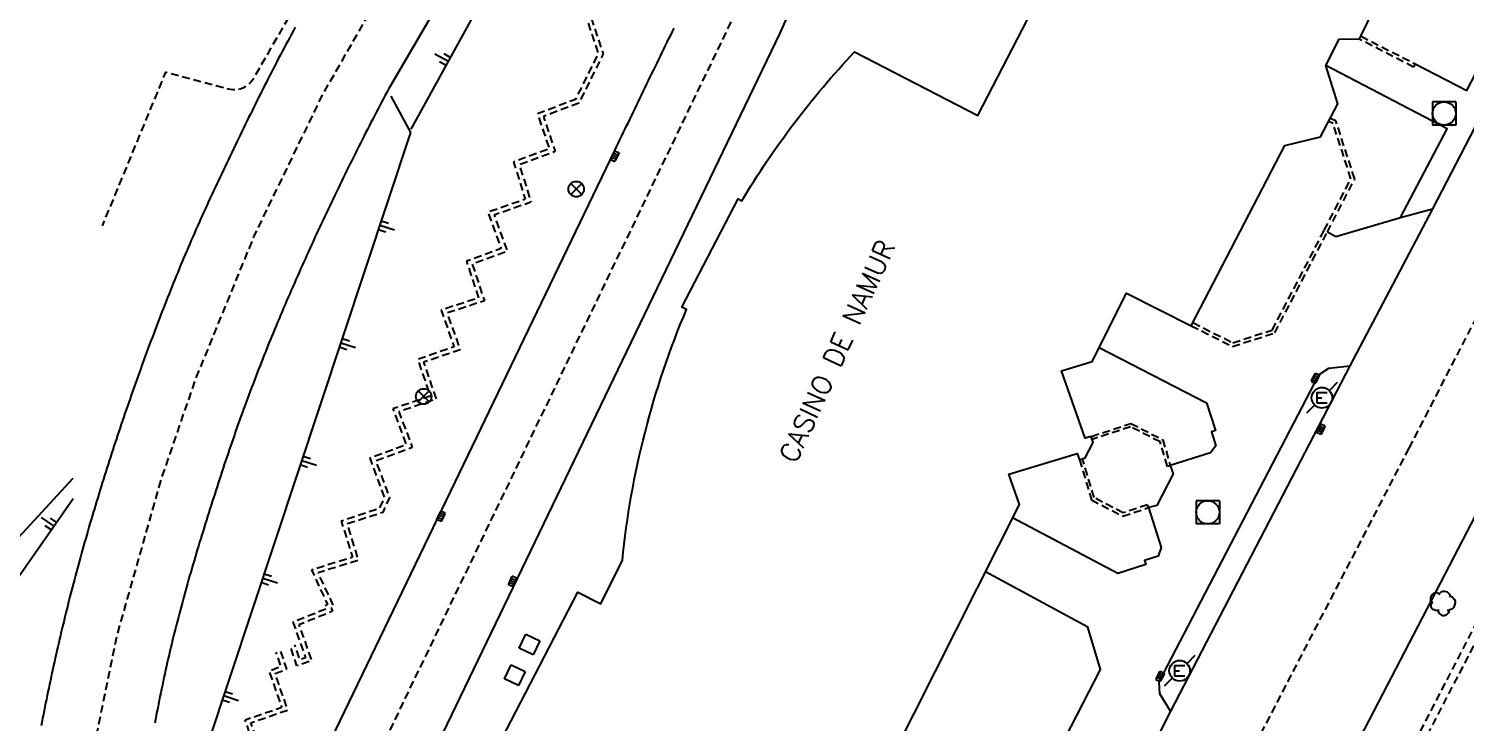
# Model space of a CAD drawing. Header units: millimetres. Extents: x 185000 to 186002, y 127000 to 128000.
# Drawn here: x 185046.5 to 185139.3, y 127461.9 to 127506.7 of the extents above; entities that cross this region are included whole.
import ezdxf
from ezdxf.enums import TextEntityAlignment as Align

# ---------------------------------------------------------------- set-up
doc = ezdxf.new("R2010")
doc.units = ezdxf.units.MM
doc.linetypes.add('DASHED', pattern=[0.75, 0.5, -0.25])
doc.layers.get('0').update_dxf_attribs({"linetype": 'CONTINUOUS'})
for name, color, linetype in [('W0001', 6, 'DASHED'), ('W0008', 7, 'CONTINUOUS'), ('W0100', 7, 'CONTINUOUS'), ('W0112', 1, 'DASHED'), ('W0211', 2, 'CONTINUOUS'), ('W0300', 7, 'CONTINUOUS'), ('W0334', 7, 'CONTINUOUS'), ('W0400', 7, 'CONTINUOUS'), ('W0420', 7, 'CONTINUOUS'), ('W0469', 7, 'CONTINUOUS'), ('W0471', 7, 'CONTINUOUS'), ('W0984', 7, 'CONTINUOUS')]:
    doc.layers.add(name, color=color, linetype=linetype)
doc.styles.get("Standard").update_dxf_attribs({"font": 'romans.shx', "width": 0.85})

# ---------------------------------------------------------------- blocks, each defined once
blk = doc.blocks.new('t112o')
at = {"color": 0, "linetype": 'Continuous'}
for p, q in [((-0.5, 0.5), (0.5, 0.5)), ((-0.5, -0.5), (-0.5, 0.5)), ((0.5, 0.5), (0.5, -0.5)), ((0.5, -0.5), (-0.5, -0.5))]:
    blk.add_line(p, q, dxfattribs=at)
blk = doc.blocks.new('T400')
for p, q in [((-0.15, 0.3), (0.15, 0.3)), ((-0.15, -0.25), (-0.15, 0.3)), ((-0.15, 0.15), (0.15, 0.15)), ((-0.15, 0), (0.15, 0)), ((0.15, 0.3), (0.15, -0.25)), ((-0.15, -0.15), (0.15, -0.15)), ((-0.15, -0.25), (-0.15, -0.3)), ((-0.15, -0.3), (0.15, -0.3)), ((0.15, -0.3), (0.15, -0.25))]:
    blk.add_line(p, q)
blk = doc.blocks.new('t211o')
at = {"color": 0, "linetype": 'Continuous'}
for p, q in [((0, 1), (0, 0)), ((-0.289, 0.5), (-0.289, 0)), ((0.289, 0.5), (0.289, 0))]:
    blk.add_line(p, q, dxfattribs=at)
blk = doc.blocks.new('T471')
for p, q in [((0.500001, 0.500001), (1.000002, 1.000002)), ((-0.333334, 0.333334), (-0.333334, -0.333334)), ((-0.333334, 0.333334), (0.333334, 0.333334)), ((-0.333334, 0), (0, 0)), ((-0.500001, -0.500001), (-1.000002, -1.000002)), ((-0.333334, -0.333334), (0.333334, -0.333334))]:
    blk.add_line(p, q)
blk.add_ellipse((0, 0), major_axis=(0.471405, 0.471405), ratio=1, start_param=5.497787144, end_param=11.780972451)
blk = doc.blocks.new('T300')
for p, q in [((-0.8, 0.514), (-0.857, 0.343)), ((-0.857, 0.343), (-0.857, 0.171)), ((-0.857, 0.171), (-0.743, 0.057)), ((-0.686, 0.629), (-0.8, 0.514)), ((-0.8, -0.057), (-0.743, 0.057)), ((-0.743, 0.057), (-0.686, 0.114)), ((-0.571, 0.686), (-0.686, 0.629)), ((-0.457, 0.686), (-0.571, 0.686)), ((-0.286, 0.629), (-0.457, 0.686)), ((-0.286, 0.629), (-0.171, 0.743)), ((-0.229, 0.571), (-0.286, 0.629)), ((-0.171, 0.743), (-0.057, 0.8)), ((-0.057, 0.8), (0.057, 0.8)), ((0.057, 0.8), (0.229, 0.743)), ((0.229, 0.743), (0.343, 0.629)), ((0.343, 0.629), (0.4, 0.514)), ((0.457, 0.457), (0.343, 0.457)), ((0.4, 0.514), (0.4, 0.457)), ((0.571, 0.4), (0.457, 0.457)), ((0.571, 0.4), (0.686, 0.286)), ((0.686, 0.286), (0.743, 0.171)), ((0.743, 0.057), (0.686, -0.171)), ((0.743, 0.171), (0.743, 0.057)), ((-0.8, -0.171), (-0.8, -0.057)), ((-0.8, -0.229), (-0.8, -0.171)), ((-0.743, -0.343), (-0.8, -0.229)), ((-0.686, -0.4), (-0.743, -0.343)), ((-0.514, -0.457), (-0.686, -0.4)), ((-0.4, -0.457), (-0.514, -0.457)), ((-0.4, -0.457), (-0.343, -0.457)), ((-0.343, -0.457), (-0.343, -0.4)), ((-0.343, -0.514), (-0.343, -0.457)), ((-0.286, -0.629), (-0.343, -0.514)), ((-0.171, -0.743), (-0.286, -0.629)), ((-0.057, -0.8), (-0.171, -0.743)), ((0.057, -0.8), (-0.057, -0.8)), ((0.171, -0.743), (0.057, -0.8)), ((0.229, -0.686), (0.171, -0.743)), ((0.286, -0.457), (0.229, -0.457)), ((0.286, -0.629), (0.229, -0.686)), ((0.457, -0.4), (0.286, -0.457)), ((0.343, -0.514), (0.286, -0.629)), ((0.343, -0.514), (0.343, -0.457)), ((0.571, -0.343), (0.457, -0.4)), ((0.629, -0.286), (0.571, -0.343)), ((0.686, -0.171), (0.629, -0.286))]:
    blk.add_line(p, q)
blk = doc.blocks.new('T420')
for p, q in [((0.75, 0.75), (-0.75, 0.75)), ((-0.75, 0.75), (-0.75, -0.75)), ((0.75, 0.75), (0.75, -0.75)), ((0.75, -0.75), (-0.75, -0.75))]:
    blk.add_line(p, q)
blk.add_ellipse((0, 0), major_axis=(-0.53, 0.53), ratio=1, start_param=3.926991, end_param=10.210176)
blk = doc.blocks.new('T469')
at = {"color": 0, "linetype": 'Continuous', "flags": 128}
for points in [[(-0.354, 0.354), (0.354, -0.354)], [(-0.354, -0.354), (0.354, 0.354)]]:
    blk.add_lwpolyline(points, dxfattribs=at)
at = {"color": 0, "linetype": 'Continuous'}
blk.add_circle((0, 0), 0.5, dxfattribs=at)

msp = doc.modelspace()

# ---------------------------------------------------------------- linework, layer by layer
at = {"layer": 'W0001', "flags": 128}
msp.add_lwpolyline([(185044.098, 127406.007), (185044.964, 127410.43), (185047.251, 127433.853), (185048.308, 127442.783), (185049.095, 127449.818), (185050.539, 127459.269), (185052.215, 127467.424), (185055.09, 127477.564), (185057.327, 127484.091), (185061.117, 127493.348), (185065.541, 127502.47), (185073.226, 127515.907), (185081.941, 127530.809), (185088.817, 127542.566), (185096.239, 127555.257), (185105.562, 127571.203), (185108.077, 127576.063), (185110.361, 127581.144), (185111.689, 127584.36), (185117.968, 127600.455), (185149.166, 127671.485, 1.007466), (185138.237, 127676.285), (185136.334, 127673.547), (185104.083, 127622.6), (185056.142, 127544.08), (185054.103, 127540.35), (185052.038, 127536.197), (185050.137, 127531.783), (185049.006, 127528.591), (185048.283, 127526.096), (185047.893, 127524.964), (185047.511, 127523.506), (185047.292, 127522.719), (185046.922, 127521.631), (185046.618, 127520.785), (185045.824, 127519.401), (185044.915, 127518.457), (185043.239, 127517.585), (185041.837, 127517.195), (185040.062, 127517.231), (185038.655, 127517.571), (185036.933, 127518.654), (185035.728, 127520.248), (185035.02, 127522.086), (185034.962, 127523.505), (185035.175, 127524.75), (185035.627, 127526.408), (185036.422, 127528.929), (185044.374, 127547.284), (185057.318, 127576.741), (185068.892, 127602.756), (185076.339, 127619.496), (185079.743, 127627.146), (185082.487, 127633.19), (185085.171, 127638.567), (185088.643, 127644.829), (185092.145, 127650.366), (185097.024, 127657.356), (185117.856, 127685.83), (185120.032, 127688.618), (185125.062, 127695.125), (185127.721, 127698.57), (185131.31, 127702.974), (185135.511, 127707.609), (185139.858, 127711.915), (185143.866, 127715.561), (185148.565, 127719.536), (185152.804, 127723.142), (185159.166, 127728.556)], format="xyb", dxfattribs=at)
msp.add_lwpolyline([(185000, 127366.939), (185006.688, 127375.664), (185034.891, 127411.518), (185038.468, 127415.777), (185055.693, 127431.845), (185062.052, 127445.182), (185069.443, 127460.529), (185075.067, 127472.204), (185081.702, 127485.979), (185086.068, 127495.041), (185089.448, 127502.06), (185093.386, 127510.22), (185096.463, 127516.367), (185098.727, 127520.532), (185101.343, 127526.2), (185106.09, 127533.071), (185111.511, 127540.017), (185116.533, 127546.169), (185149.105, 127586.139)], dxfattribs=at)
at = {"layer": 'W0001'}
msp.add_lwpolyline([(185041.249, 127293.536), (185045.033, 127302.648), (185048.999, 127311.428), (185053.514, 127320.783), (185058.732, 127331.204), (185072.89, 127358.542), (185088.224, 127385.737), (185103.311, 127417.269), (185120.216, 127449.87), (185135.653, 127479.599), (185146.438, 127500.541), (185160.666, 127527.806), (185171.501, 127548.676), (185187.705, 127579.921)], dxfattribs=at)
at = {"layer": 'W0008'}
msp.add_lwpolyline([(185175.615, 127612.431), (185181.585, 127619.714, -0.128771), (185186.304, 127623.121, -0.34304), (185197.468, 127621.014, -0.266968), (185198.297, 127612.677), (185178.513, 127574.523), (185168.217, 127554.952), (185155.943, 127531.311), (185137.153, 127495.058), (185131.817, 127484.912), (185120.242, 127462.617), (185114.974, 127452.255), (185098.177, 127419.928), (185086.943, 127393.533, -0.132663), (185080.078, 127383.814, -0.214283), (185066.276, 127380.746, -0.164748), (185053.104, 127389.085, -0.199124), (185048.205, 127405.4)], format="xyb", dxfattribs=at)
msp.add_lwpolyline([(185046.62, 127291.347), (185050.355, 127300.342), (185054.254, 127308.973), (185058.719, 127318.224), (185063.9, 127328.571), (185078.041, 127355.876), (185092.011, 127382.883), (185108.075, 127413.893), (185125.363, 127447.197), (185140.805, 127476.934), (185151.587, 127497.872), (185165.811, 127525.128), (185176.65, 127546.005), (185192.789, 127577.128)], dxfattribs=at)
at = {"layer": 'W0008', "flags": 128}
for points in [[(185106.532, 127565.701), (185069.905, 127503.044), (185069.788, 127502.824), (185069.67, 127502.604), (185069.553, 127502.383), (185069.436, 127502.162), (185069.319, 127501.941), (185069.203, 127501.72), (185069.087, 127501.499), (185068.972, 127501.278), (185068.856, 127501.057), (185068.741, 127500.835), (185068.627, 127500.613), (185068.512, 127500.391), (185068.398, 127500.169), (185068.284, 127499.947), (185068.171, 127499.725), (185068.058, 127499.502), (185067.945, 127499.28), (185067.832, 127499.057), (185067.72, 127498.834), (185067.608, 127498.611), (185067.497, 127498.388), (185067.385, 127498.165), (185067.274, 127497.941), (185067.164, 127497.717), (185067.053, 127497.494), (185066.943, 127497.27), (185066.833, 127497.046), (185066.724, 127496.821), (185066.615, 127496.597), (185066.506, 127496.372), (185066.397, 127496.148), (185066.289, 127495.923), (185066.181, 127495.698), (185066.074, 127495.473), (185065.966, 127495.247), (185065.859, 127495.022), (185065.753, 127494.796), (185065.646, 127494.571), (185065.54, 127494.345), (185065.434, 127494.119), (185065.329, 127493.893), (185065.224, 127493.666), (185065.119, 127493.44), (185065.015, 127493.213), (185064.91, 127492.987), (185064.806, 127492.76), (185064.703, 127492.533), (185064.6, 127492.305), (185064.497, 127492.078), (185064.394, 127491.851), (185064.292, 127491.623), (185064.189, 127491.395), (185064.088, 127491.167), (185063.986, 127490.939), (185063.885, 127490.711), (185063.784, 127490.482), (185063.684, 127490.254), (185063.584, 127490.025), (185063.484, 127489.796), (185063.384, 127489.567), (185063.285, 127489.338), (185063.186, 127489.109), (185063.087, 127488.88), (185062.989, 127488.65), (185062.891, 127488.42), (185062.792, 127488.189), (185062.695, 127487.957), (185062.597, 127487.725), (185062.5, 127487.493), (185062.404, 127487.261), (185062.308, 127487.028), (185062.212, 127486.796), (185062.117, 127486.563), (185062.023, 127486.33), (185061.929, 127486.097), (185061.835, 127485.864), (185061.742, 127485.63), (185061.649, 127485.396), (185061.557, 127485.163), (185061.465, 127484.928), (185061.374, 127484.694), (185061.283, 127484.46), (185061.193, 127484.225), (185061.103, 127483.991), (185061.013, 127483.756), (185060.924, 127483.521), (185060.836, 127483.285), (185060.748, 127483.05), (185060.66, 127482.815), (185060.573, 127482.579), (185060.486, 127482.343), (185060.4, 127482.107), (185060.314, 127481.87), (185060.229, 127481.634), (185060.144, 127481.397), (185060.06, 127481.161), (185059.976, 127480.924), (185059.893, 127480.687), (185059.809, 127480.449), (185059.727, 127480.212), (185059.645, 127479.974), (185059.563, 127479.736), (185059.482, 127479.499), (185059.401, 127479.26), (185059.321, 127479.022), (185059.241, 127478.784), (185059.161, 127478.545), (185059.082, 127478.306), (185059.004, 127478.067), (185058.926, 127477.828), (185058.848, 127477.589), (185058.771, 127477.351), (185058.693, 127477.112), (185058.616, 127476.873), (185058.539, 127476.634), (185058.463, 127476.395), (185058.386, 127476.156), (185058.31, 127475.917), (185058.234, 127475.678), (185058.159, 127475.438), (185058.083, 127475.199), (185058.008, 127474.959), (185057.933, 127474.72), (185057.859, 127474.48), (185057.785, 127474.241), (185057.711, 127474.001), (185057.638, 127473.761), (185057.564, 127473.521), (185057.492, 127473.281), (185057.419, 127473.041), (185057.347, 127472.8), (185057.276, 127472.56), (185057.205, 127472.319), (185057.134, 127472.079), (185057.064, 127471.838), (185056.994, 127471.597), (185056.924, 127471.356), (185056.855, 127471.115), (185056.787, 127470.874), (185056.719, 127470.632), (185056.652, 127470.391), (185056.585, 127470.149), (185056.518, 127469.907), (185056.452, 127469.665), (185056.387, 127469.423), (185056.322, 127469.181), (185056.258, 127468.938), (185056.194, 127468.696), (185056.131, 127468.453), (185056.069, 127468.21), (185056.007, 127467.967), (185055.946, 127467.723), (185055.885, 127467.48), (185055.825, 127467.236), (185055.766, 127466.993), (185055.707, 127466.748), (185055.649, 127466.504), (185055.592, 127466.26), (185055.536, 127466.015), (185055.48, 127465.77), (185055.425, 127465.525), (185055.37, 127465.28), (185055.317, 127465.035), (185055.264, 127464.789), (185055.212, 127464.543), (185055.16, 127464.297), (185055.11, 127464.052), (185055.06, 127463.806), (185055.009, 127463.561), (185054.96, 127463.315), (185054.91, 127463.07), (185054.861, 127462.824), (185054.812, 127462.579), (185054.764, 127462.333), (185054.715, 127462.087), (185054.667, 127461.841)], [(185063.745, 127506.775), (185063.624, 127506.553), (185063.503, 127506.33), (185063.383, 127506.107), (185063.263, 127505.884), (185063.143, 127505.661), (185063.024, 127505.438), (185062.905, 127505.214), (185062.787, 127504.99), (185062.669, 127504.766), (185062.551, 127504.542), (185062.434, 127504.317), (185062.318, 127504.092), (185062.201, 127503.867), (185062.085, 127503.642), (185061.97, 127503.417), (185061.855, 127503.191), (185061.74, 127502.965), (185061.626, 127502.739), (185061.512, 127502.513), (185061.399, 127502.286), (185061.286, 127502.06), (185061.174, 127501.833), (185061.063, 127501.609), (185060.952, 127501.385), (185060.842, 127501.161), (185060.731, 127500.936), (185060.621, 127500.712), (185060.511, 127500.488), (185060.402, 127500.264), (185060.292, 127500.039), (185060.182, 127499.815), (185060.073, 127499.59), (185059.964, 127499.365), (185059.855, 127499.141), (185059.747, 127498.916), (185059.638, 127498.691), (185059.53, 127498.466), (185059.422, 127498.24), (185059.314, 127498.015), (185059.207, 127497.79), (185059.1, 127497.564), (185058.993, 127497.338), (185058.886, 127497.113), (185058.78, 127496.887), (185058.674, 127496.66), (185058.569, 127496.434), (185058.463, 127496.208), (185058.358, 127495.981), (185058.254, 127495.755), (185058.149, 127495.528), (185058.045, 127495.301), (185057.942, 127495.073), (185057.839, 127494.846), (185057.736, 127494.618), (185057.634, 127494.391), (185057.532, 127494.163), (185057.43, 127493.935), (185057.329, 127493.706), (185057.228, 127493.478), (185057.128, 127493.249), (185057.028, 127493.02), (185056.929, 127492.791), (185056.83, 127492.562), (185056.732, 127492.332), (185056.634, 127492.102), (185056.536, 127491.872), (185056.439, 127491.642), (185056.343, 127491.412), (185056.247, 127491.181), (185056.152, 127490.95), (185056.057, 127490.719), (185055.963, 127490.487), (185055.869, 127490.256), (185055.776, 127490.024), (185055.683, 127489.792), (185055.591, 127489.56), (185055.5, 127489.328), (185055.409, 127489.096), (185055.318, 127488.864), (185055.227, 127488.632), (185055.137, 127488.4), (185055.047, 127488.167), (185054.958, 127487.935), (185054.868, 127487.702), (185054.78, 127487.47), (185054.691, 127487.237), (185054.603, 127487.004), (185054.515, 127486.771), (185054.428, 127486.537), (185054.34, 127486.304), (185054.254, 127486.071), (185054.167, 127485.837), (185054.081, 127485.604), (185053.995, 127485.37), (185053.91, 127485.136), (185053.825, 127484.902), (185053.74, 127484.668), (185053.655, 127484.434), (185053.571, 127484.199), (185053.487, 127483.965), (185053.404, 127483.73), (185053.321, 127483.496), (185053.238, 127483.261), (185053.156, 127483.026), (185053.074, 127482.791), (185052.992, 127482.556), (185052.911, 127482.32), (185052.83, 127482.085), (185052.749, 127481.849), (185052.669, 127481.614), (185052.589, 127481.378), (185052.509, 127481.142), (185052.43, 127480.906), (185052.351, 127480.67), (185052.272, 127480.434), (185052.194, 127480.198), (185052.116, 127479.961), (185052.038, 127479.725), (185051.961, 127479.488), (185051.884, 127479.251), (185051.807, 127479.014), (185051.731, 127478.777), (185051.655, 127478.54), (185051.58, 127478.303), (185051.505, 127478.065), (185051.43, 127477.828), (185051.355, 127477.59), (185051.281, 127477.353), (185051.207, 127477.115), (185051.134, 127476.877), (185051.061, 127476.639), (185050.988, 127476.4), (185050.916, 127476.162), (185050.844, 127475.924), (185050.772, 127475.685), (185050.701, 127475.446), (185050.63, 127475.208), (185050.559, 127474.969), (185050.489, 127474.73), (185050.419, 127474.49), (185050.349, 127474.251), (185050.28, 127474.012), (185050.211, 127473.772), (185050.143, 127473.533), (185050.074, 127473.293), (185050.007, 127473.053), (185049.94, 127472.814), (185049.873, 127472.574), (185049.807, 127472.334), (185049.741, 127472.094), (185049.676, 127471.853), (185049.611, 127471.613), (185049.547, 127471.373), (185049.483, 127471.132), (185049.42, 127470.892), (185049.357, 127470.651), (185049.295, 127470.41), (185049.233, 127470.169), (185049.171, 127469.928), (185049.11, 127469.687), (185049.05, 127469.446), (185048.99, 127469.204), (185048.93, 127468.963), (185048.871, 127468.721), (185048.812, 127468.48), (185048.753, 127468.238), (185048.695, 127467.996), (185048.638, 127467.754), (185048.581, 127467.512), (185048.524, 127467.27), (185048.468, 127467.027), (185048.412, 127466.785), (185048.357, 127466.543), (185048.302, 127466.3), (185048.248, 127466.057), (185048.194, 127465.815), (185048.14, 127465.572), (185048.087, 127465.329), (185048.034, 127465.086), (185047.981, 127464.843), (185047.93, 127464.599), (185047.878, 127464.356), (185047.827, 127464.112), (185047.776, 127463.869), (185047.726, 127463.625), (185047.676, 127463.382), (185047.626, 127463.138), (185047.577, 127462.894), (185047.528, 127462.65), (185047.48, 127462.406), (185047.432, 127462.162), (185047.384, 127461.917), (185047.337, 127461.673)], [(185053.477, 127434.673), (185073.216, 127475.659), (185084.376, 127498.823), (185084.484, 127499.049), (185084.592, 127499.275), (185084.7, 127499.501), (185084.809, 127499.727), (185084.917, 127499.953), (185085.026, 127500.178), (185085.134, 127500.404), (185085.243, 127500.63), (185085.351, 127500.856), (185085.46, 127501.082), (185085.569, 127501.307), (185085.678, 127501.533), (185085.787, 127501.759), (185085.896, 127501.984), (185086.005, 127502.21), (185086.114, 127502.435), (185086.223, 127502.661), (185086.332, 127502.886), (185086.441, 127503.112), (185086.551, 127503.337), (185086.66, 127503.563), (185086.769, 127503.788), (185086.879, 127504.013), (185086.988, 127504.239), (185087.098, 127504.464), (185087.208, 127504.689), (185087.317, 127504.915), (185087.427, 127505.14), (185087.537, 127505.365), (185087.647, 127505.59), (185087.757, 127505.815), (185087.867, 127506.04), (185087.977, 127506.265), (185088.087, 127506.49), (185088.197, 127506.715)], [(185069.901, 127502.325), (185071.187, 127499.984), (185056.597, 127455.997)]]:
    msp.add_lwpolyline(points, dxfattribs=at)
msp.add_lwpolyline([(185051.82, 127416.647), (185095.045, 127506.384, -0.06569), (185112.909, 127535.644), (185135.907, 127563.925)], format="xyb", dxfattribs=at)
at = {"layer": 'W0100', "flags": 128}
msp.add_lwpolyline([(185079.051, 127453.754), (185074.609, 127456.05), (185081.979, 127470.31), (185083.463, 127469.543), (185084.857, 127472.369, -0.074889), (185088.996, 127488.548), (185088.698, 127488.703), (185092.328, 127495.692), (185092.564, 127495.57, -0.053931), (185099.846, 127505.183), (185107.808, 127501.068), (185124.486, 127533.34), (185123.789, 127535.505), (185124.818, 127537.502), (185127.001, 127538.19), (185129.226, 127536.946), (185131.679, 127537.898), (185136.121, 127535.602)], format="xyb", dxfattribs=at)
msp.add_lwpolyline([(185102.319, 127459.74), (185110.489, 127475.956), (185109.808, 127477.924), (185114.228, 127479.25), (185114.366, 127478.852), (185114.744, 127478.986), (185115.247, 127479.976), (185115.132, 127480.361), (185114.73, 127480.238), (185113.198, 127484.59), (185115.189, 127485.199), (185117.409, 127489.607), (185121.585, 127487.504), (185127.632, 127499.144), (185129.932, 127499.693), (185131.053, 127501.831), (185130.275, 127504.311), (185131.139, 127506.002), (185132.397, 127506.026), (185132.529, 127506.201), (185134.274, 127509.784), (185140.477, 127521.78)], dxfattribs=at)
at = {"layer": 'W0112', "flags": 128}
msp.add_lwpolyline([(185134.097, 127650.119), (185119.294, 127618.536), (185119.181, 127618.314), (185119.069, 127618.092), (185118.959, 127617.869), (185118.849, 127617.646), (185118.739, 127617.423), (185118.631, 127617.199), (185118.524, 127616.975), (185118.417, 127616.75), (185118.311, 127616.526), (185118.206, 127616.3), (185118.102, 127616.075), (185117.999, 127615.849), (185117.897, 127615.622), (185117.795, 127615.395), (185117.695, 127615.168), (185117.595, 127614.941), (185117.496, 127614.713), (185117.398, 127614.484), (185117.3, 127614.256), (185117.204, 127614.026), (185117.108, 127613.797), (185117.013, 127613.567), (185116.918, 127613.334), (185116.824, 127613.101), (185116.731, 127612.868), (185116.639, 127612.634), (185116.547, 127612.4), (185116.457, 127612.165), (185116.367, 127611.93), (185116.278, 127611.695), (185116.19, 127611.46), (185116.103, 127611.224), (185116.017, 127610.988), (185115.932, 127610.752), (185115.847, 127610.515), (185115.764, 127610.278), (185115.681, 127610.041), (185115.599, 127609.803), (185115.519, 127609.565), (185115.439, 127609.327), (185115.359, 127609.088), (185115.281, 127608.849), (185115.204, 127608.61), (185115.127, 127608.37), (185108.339, 127588.608), (185108.261, 127588.372), (185108.181, 127588.136), (185108.102, 127587.9), (185108.021, 127587.665), (185107.94, 127587.43), (185107.858, 127587.195), (185107.775, 127586.96), (185107.691, 127586.726), (185107.607, 127586.492), (185107.522, 127586.258), (185107.437, 127586.025), (185107.35, 127585.792), (185107.263, 127585.559), (185107.175, 127585.327), (185107.087, 127585.094), (185106.997, 127584.862), (185106.907, 127584.631), (185106.817, 127584.399), (185106.725, 127584.168), (185106.633, 127583.937), (185106.54, 127583.707), (185106.447, 127583.477), (185106.352, 127583.247), (185106.257, 127583.017), (185106.161, 127582.788), (185106.065, 127582.559), (185105.968, 127582.33), (185105.87, 127582.101), (185105.771, 127581.873), (185105.672, 127581.645), (185105.572, 127581.418), (185105.471, 127581.19), (185105.369, 127580.963), (185105.267, 127580.736), (185105.164, 127580.51), (185105.06, 127580.284), (185104.956, 127580.058), (185104.85, 127579.832), (185104.743, 127579.605), (185104.635, 127579.378), (185104.527, 127579.152), (185104.417, 127578.926), (185104.306, 127578.701), (185104.194, 127578.476), (185104.082, 127578.252), (185103.968, 127578.028), (185103.854, 127577.805), (185103.738, 127577.582), (185103.622, 127577.36), (185103.504, 127577.138), (185103.386, 127576.917), (185103.267, 127576.696), (185103.147, 127576.476), (185103.026, 127576.257), (185102.904, 127576.037), (185102.781, 127575.819), (185102.657, 127575.601), (185102.532, 127575.383), (185102.407, 127575.166), (185102.28, 127574.949), (185102.152, 127574.733), (185102.024, 127574.518), (185101.894, 127574.302), (185101.764, 127574.088), (185101.632, 127573.874), (185101.5, 127573.66), (185061.081, 127503.543, -0.361603), (185059.441, 127502.772), (185055.366, 127503.871), (185051.276, 127493.963)], format="xyb", dxfattribs=at)
for points in [[(185140.267, 127584.908), (185138.326, 127582.551), (185135.98, 127582.297), (185136.21, 127580.178), (185133.619, 127579.897), (185133.893, 127577.365), (185131.412, 127577.096), (185131.675, 127574.671), (185129.182, 127574.401), (185129.455, 127571.889), (185126.957, 127571.619), (185127.207, 127569.164), (185124.66, 127568.904), (185124.97, 127566.417), (185122.376, 127566.094), (185122.675, 127563.691), (185120.196, 127563.383), (185120.505, 127560.904), (185118.074, 127560.601), (185118.272, 127558.163), (185115.785, 127557.96), (185116.03, 127555.412), (185113.555, 127555.174), (185113.762, 127552.681), (185111.28, 127552.436), (185111.564, 127549.947), (185109.046, 127549.68), (185109.312, 127547.193), (185106.876, 127546.909), (185107.066, 127544.464), (185104.669, 127544.277), (185104.87, 127541.7), (185102.396, 127541.431), (185102.665, 127538.953), (185100.166, 127538.574), (185100.543, 127536.084), (185098.107, 127535.687), (185098.506, 127533.242), (185096.039, 127532.735), (185096.544, 127530.278), (185094.084, 127529.751), (185094.613, 127527.281), (185092.183, 127526.651), (185092.819, 127524.202), (185090.385, 127523.464), (185091.116, 127521.109), (185088.713, 127520.325), (185089.498, 127517.921), (185087.17, 127517.111), (185087.96, 127514.737), (185085.638, 127513.94), (185086.396, 127511.576), (185084.017, 127510.715), (185084.827, 127508.415), (185082.454, 127507.615), (185083.298, 127505.081), (185081.828, 127502.113), (185079.381, 127501.187), (185080.142, 127498.928), (185077.84, 127498.071), (185078.585, 127495.669), (185076.184, 127494.829), (185077.044, 127492.486), (185074.795, 127491.661), (185075.571, 127489.302), (185073.161, 127488.51), (185073.995, 127486.141), (185071.648, 127485.327), (185072.453, 127482.958), (185070.043, 127482.139), (185070.906, 127479.817), (185068.555, 127478.944), (185069.49, 127476.426), (185069.165, 127475.694), (185066.712, 127474.895), (185067.436, 127472.555), (185064.792, 127471.737), (185065.828, 127469.498), (185065.67, 127469.425), (185065.754, 127469.233), (185063.591, 127468.363), (185064.412, 127466.068), (185064.039, 127465.935), (185063.717, 127466.894)], [(185140.498, 127584.718), (185138.479, 127582.266), (185136.311, 127582.031), (185136.54, 127579.912), (185133.949, 127579.631), (185134.224, 127577.099), (185131.743, 127576.83), (185132.005, 127574.405), (185129.513, 127574.135), (185129.785, 127571.623), (185127.285, 127571.352), (185127.536, 127568.896), (185124.996, 127568.636), (185125.304, 127566.156), (185122.711, 127565.833), (185123.01, 127563.431), (185120.531, 127563.122), (185120.839, 127560.643), (185118.396, 127560.339), (185118.596, 127557.888), (185116.113, 127557.686), (185116.357, 127555.143), (185113.878, 127554.904), (185114.085, 127552.412), (185111.612, 127552.167), (185111.897, 127549.681), (185109.376, 127549.413), (185109.642, 127546.93), (185107.197, 127546.644), (185107.389, 127544.188), (185104.992, 127544.002), (185105.192, 127541.433), (185102.727, 127541.165), (185102.995, 127538.7), (185100.507, 127538.323), (185100.884, 127535.835), (185098.452, 127535.439), (185098.848, 127533.006), (185096.393, 127532.502), (185096.897, 127530.046), (185094.44, 127529.52), (185094.966, 127527.063), (185092.549, 127526.436), (185093.176, 127524.018), (185093.192, 127524.001), (185090.761, 127523.265), (185091.49, 127520.916), (185089.092, 127520.133), (185089.875, 127517.734), (185087.548, 127516.925), (185088.338, 127514.549), (185086.014, 127513.751), (185086.77, 127511.392), (185084.399, 127510.534), (185085.211, 127508.228), (185082.833, 127507.426), (185083.622, 127505.059), (185082.045, 127501.874), (185079.758, 127501.009), (185080.519, 127498.749), (185078.21, 127497.889), (185078.958, 127495.481), (185076.571, 127494.646), (185077.429, 127492.308), (185075.171, 127491.479), (185075.949, 127489.111), (185073.545, 127488.321), (185074.378, 127485.957), (185072.028, 127485.141), (185072.834, 127482.77), (185070.432, 127481.954), (185071.292, 127479.641), (185068.941, 127478.767), (185069.814, 127476.416), (185069.385, 127475.45), (185067.086, 127474.701), (185067.811, 127472.357), (185065.209, 127471.552), (185066.226, 127469.352), (185066.063, 127469.276), (185066.154, 127469.07), (185063.971, 127468.193), (185064.796, 127465.887), (185063.852, 127465.549), (185063.432, 127466.799)], [(185054.469, 127451.73), (185053.629, 127444.676), (185054.426, 127444.292), (185056.53, 127448.678), (185055.699, 127451.086), (185058.03, 127451.89), (185057.216, 127454.25), (185059.603, 127455.073), (185060.216, 127456.317), (185059.376, 127458.751), (185061.688, 127459.548), (185060.883, 127461.879), (185063.257, 127462.698), (185062.448, 127465.044), (185063.198, 127465.351), (185062.79, 127466.532)], [(185054.767, 127451.695), (185053.952, 127444.854), (185054.286, 127444.693), (185056.207, 127448.697), (185055.318, 127451.272), (185057.649, 127452.076), (185056.835, 127454.436), (185059.389, 127455.317), (185059.892, 127456.338), (185058.995, 127458.936), (185061.306, 127459.734), (185060.502, 127462.065), (185062.876, 127462.884), (185062.072, 127465.214), (185062.822, 127465.521), (185062.507, 127466.434)]]:
    msp.add_lwpolyline(points, dxfattribs=at)
at = {"layer": 'W0112'}
for points in [[(185132.547, 127506.193), (185136.04, 127504.403), (185135.937, 127504.203), (185132.381, 127506.025)], [(185121.585, 127487.504), (185124.241, 127486.166), (185126.969, 127487.04), (185130.37, 127493.56), (185132.133, 127496.975), (185130.923, 127500.721), (185130.56, 127500.891)], [(185121.688, 127487.704), (185124.26, 127486.408), (185126.813, 127487.226), (185130.17, 127493.663), (185131.891, 127496.995), (185130.739, 127500.558), (185130.455, 127500.691)], [(185115.132, 127480.361), (185117.687, 127481.198), (185119.745, 127480.14), (185120.232, 127478.477), (185120.04, 127478.421), (185119.577, 127480.001), (185117.67, 127480.982), (185115.19, 127480.169)], [(185114.366, 127478.852), (185115.142, 127476.271), (185117.166, 127475.205), (185118.821, 127475.759), (185118.757, 127475.949), (185117.184, 127475.422), (185115.31, 127476.409), (185114.554, 127478.919)]]:
    msp.add_lwpolyline(points, dxfattribs=at)
msp.add_lwpolyline([(185126.039, 127441.323), (185151.747, 127491.052, -0.112515), (185152.664, 127492.165, -0.283373), (185153.58, 127492.22), (185153.947, 127492.079), (185154.393, 127491.852), (185154.188, 127491.451), (185153.365, 127491.767, 0.294521), (185152.959, 127491.761, 0.111553), (185152.193, 127490.825), (185126.483, 127441.094)], format="xyb", close=True, dxfattribs=at)
at = {"layer": 'W0211', "flags": 128}
for points in [[(185071.22, 127500.195), (185089.216, 127532.88), (185113.986, 127574.887), (185120.05, 127592.245)], [(185000, 127392.13), (185002.798, 127393.972), (185008.144, 127396.427), (185018.494, 127399.132), (185019.48, 127400.99), (185022.283, 127411.276), (185039.074, 127461.937), (185043.595, 127471.387), (185049.401, 127477.662)], [(185022.523, 127402.769), (185032.374, 127419.258), (185041.082, 127449.461), (185045.69, 127471.009), (185049.41, 127476.357)]]:
    msp.add_lwpolyline(points, dxfattribs=at)
at = {"layer": 'W0334'}
for points in [[(185136.04, 127504.403), (185139.377, 127502.681), (185154.489, 127531.805), (185166.868, 127555.696), (185177.414, 127575.785), (185186.092, 127592.333), (185186.253, 127593.38), (185186.023, 127594.415), (185185.414, 127595.315), (185184.389, 127596.123), (185182.217, 127597.543)], [(185135.093, 127494.5), (185138.111, 127500.221), (185130.275, 127504.311)], [(185130.37, 127493.56), (185130.916, 127493.269), (185135.093, 127494.5), (185137.153, 127495.058)], [(185115.641, 127486.098), (185122.573, 127482.537), (185123.147, 127480.736), (185122.88, 127480.651), (185123.164, 127479.757), (185122.82, 127479.292), (185120.232, 127478.477), (185120.408, 127477.941), (185119.356, 127475.909), (185118.821, 127475.759), (185119.639, 127473.177), (185119.456, 127472.629), (185118.56, 127472.347), (185118.644, 127472.08), (185116.841, 127471.516), (185110.053, 127475.092)], [(185120.242, 127462.617), (185119.562, 127463.731), (185119.521, 127464.515), (185129.845, 127484.354), (185130.466, 127484.762), (185131.817, 127484.912)], [(185106.444, 127454.336), (185106.783, 127454.172), (185110.584, 127455.399), (185112.293, 127458.668), (185115.734, 127465.311), (185114.9, 127468.054), (185108.305, 127471.622)]]:
    msp.add_lwpolyline(points, dxfattribs=at)

# ---------------------------------------------------------------- block references
at = {"layer": 'W0112'}
for p, rotation in [((185078.865, 127466.93), 244.2830586118518), ((185077.91, 127464.947), 64.2830586109798)]:
    msp.add_blockref('t112o', p, dxfattribs=dict(at, rotation=rotation))
at = {"layer": 'W0211'}
for p, rotation in [((185073.632, 127504.575), 61.16343202754265), ((185069.194, 127493.977), 251.6505870518618), ((185066.676, 127486.384), 251.6505870518618), ((185064.157, 127478.79), 251.6505870518618), ((185048.159, 127474.559), 55.1781987924285), ((185061.639, 127471.197), 251.6505870518618), ((185059.12, 127463.604), 251.6505870518618)]:
    msp.add_blockref('t211o', p, dxfattribs=dict(at, rotation=rotation))
at = {"layer": 'W0300'}
msp.add_blockref('T300', (185137.88, 127469.576), dxfattribs=at)
at = {"layer": 'W0400'}
for p, rotation in [((185084.377, 127498.45), 334.2308368419883), ((185129.592, 127484.115), 332.5633045185713), ((185129.95, 127480.816), 152.5633045233151), ((185073.153, 127475.201), 154.1571017648173), ((185077.76, 127470.995), 155.0700330712606), ((185119.575, 127464.868), 331.8418504526351)]:
    msp.add_blockref('T400', p, dxfattribs=dict(at, rotation=rotation))
at = {"layer": 'W0420'}
for p in [(185137.908, 127501.209), (185122.649, 127475.459)]:
    msp.add_blockref('T420', p, dxfattribs=at)
at = {"layer": 'W0469'}
for p in [(185081.88, 127496.324), (185072.035, 127482.938)]:
    msp.add_blockref('T469', p, dxfattribs=at)
at = {"layer": 'W0471'}
for p in [(185130.023, 127482.853), (185120.833, 127465.23)]:
    msp.add_blockref('T471', p, dxfattribs=at)

# ---------------------------------------------------------------- texts
at = {"layer": 'W0984'}
msp.add_text('CASINO DE NAMUR', height=1.25, rotation=65.44997, dxfattribs=at).set_placement((185098.719, 127485.867), align=Align.MIDDLE)

doc.saveas('drawing.dxf')
